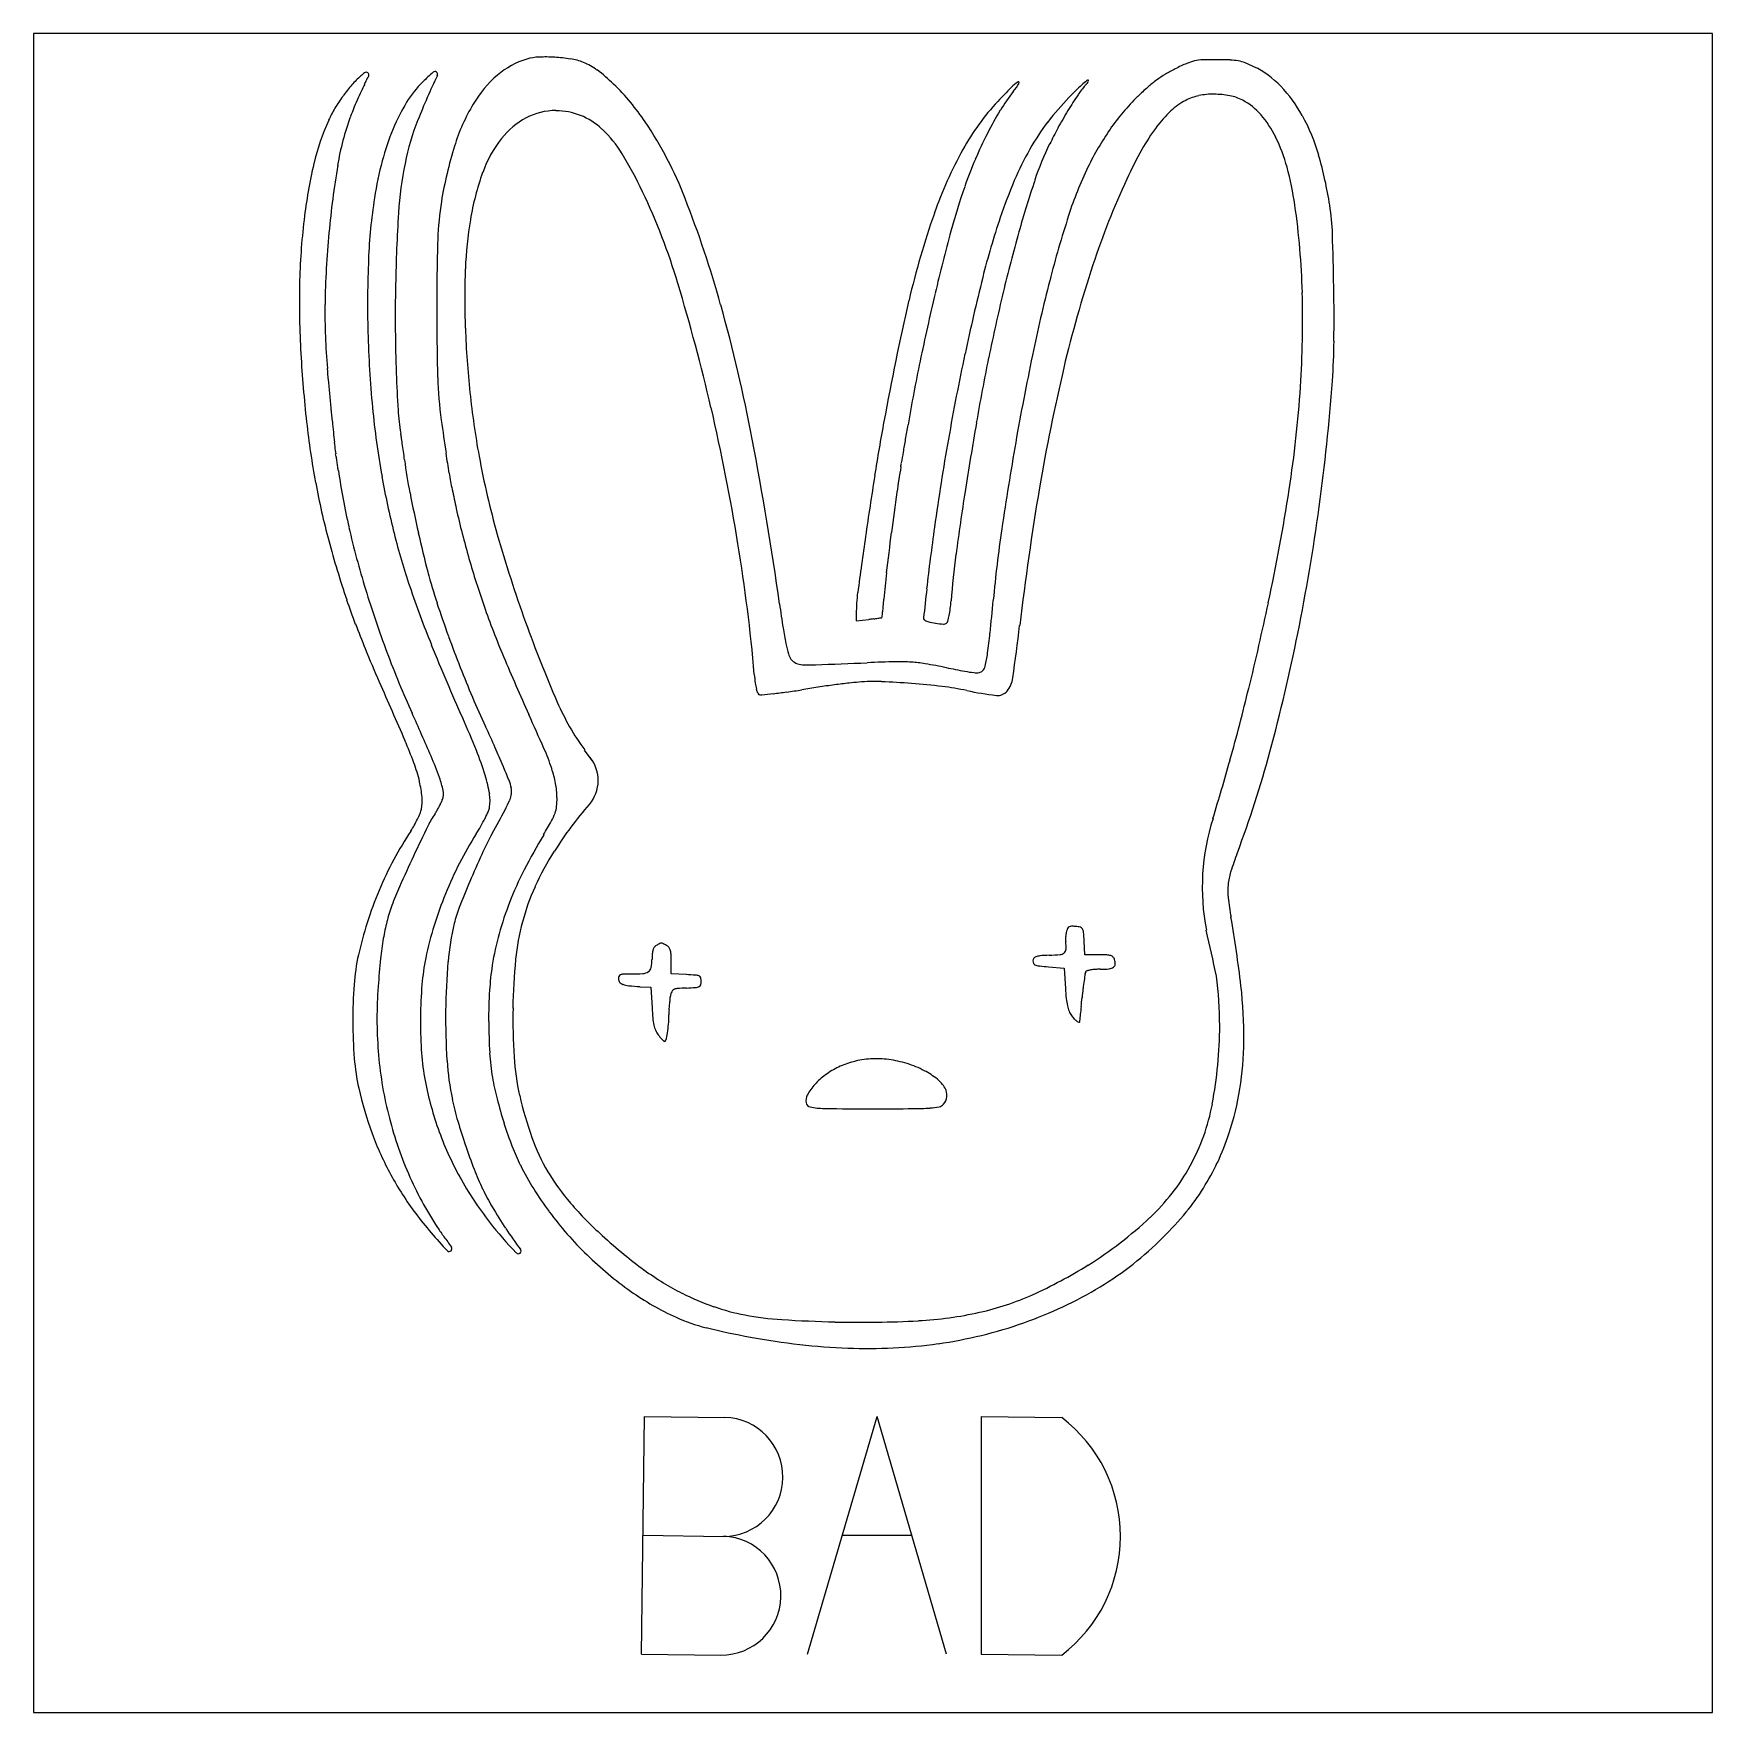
# Model space of a CAD drawing. Header units: millimetres. Extents: x 2792 to 2892, y 3920 to 4020.
import ezdxf

# ---------------------------------------------------------------- set-up
doc = ezdxf.new("R2010")
doc.units = ezdxf.units.MM
doc.header["$LTSCALE"] = 25.4
doc.layers.add('contorno', color=123, linetype='Continuous')

msp = doc.modelspace()

# ---------------------------------------------------------------- linework, layer by layer
at = {"color": 40, "true_color": 0xf8d731}
for p, q in [((2841.25, 3985.72), (2841.25, 3985.3)), ((2841.25, 3985.3), (2842, 3985.39))]:
    msp.add_line(p, q, dxfattribs=at)
at = {"color": 1}
msp.add_line((2825.52, 3976.99), (2825.07, 3977.6), dxfattribs=at)
for p, q in [((2854.87, 3965.41), (2854.82, 3966.23)), ((2855.71, 3965.41), (2854.87, 3965.41)), ((2830.23, 3964.28), (2830.23, 3965.05)), ((2831.13, 3964.23), (2830.23, 3964.28)), ((2852.7, 3964.69), (2853.64, 3964.62)), ((2853.64, 3964.62), (2853.71, 3963.4)), ((2828.37, 3963.51), (2829.01, 3963.48)), ((2829.01, 3963.48), (2829.09, 3962.26))]:
    msp.add_line(p, q)
at = {"color": 40, "linetype": 'Continuous', "true_color": 0xf8d731}
for p, q in [((2828.46, 3923.75), (2828.63, 3937.9)), ((2828.63, 3937.9), (2833.43, 3937.85)), ((2838.34, 3923.75), (2842.49, 3937.9)), ((2846.63, 3923.75), (2842.49, 3937.9)), ((2848.69, 3937.9), (2848.69, 3923.75)), ((2848.69, 3937.9), (2853.49, 3937.85)), ((2828.55, 3930.83), (2833.34, 3930.77)), ((2840.41, 3930.83), (2844.56, 3930.83)), ((2828.46, 3923.75), (2833.18, 3923.7)), ((2848.69, 3923.75), (2853.49, 3923.7))]:
    msp.add_line(p, q, dxfattribs=at)
at = {"color": 40, "true_color": 0xf8d731}
for centre, radius, start, end in [((2822.88, 4014.37), 4.56, 105.8458, 131.1008), ((2822.53, 4015.61), 3.28, 93.0304, 105.8458), ((2822.8, 4010.57), 8.32, 86.642, 93.0305), ((2822.78, 4010.33), 8.56, 80.2862, 86.6421), ((2823.48, 4014.4), 4.44, 69.8903, 80.2862), ((2823.95, 4015.69), 3.05, 52.5441, 69.8903), ((2818.77, 4008.93), 11.58, 46.1062, 52.5441), ((2863.73, 4011.07), 7.92, 116.0449, 120.8655), ((2867.04, 4004.3), 15.46, 113.2109, 116.0448), ((2861.94, 4016.19), 2.52, 102.3854, 113.2108), ((2862, 4015.94), 2.78, 92.2492, 102.3853), ((2862.72, 3997.64), 21.09, 89.9748, 92.2491), ((2862.72, 3997.67), 21.06, 87.8173, 89.9747), ((2863.39, 4015.44), 3.27, 79.285, 87.8172), ((2863.57, 4016.35), 2.35, 68.6781, 79.2849), ((2861.87, 4012.02), 7, 63.9817, 68.6781), ((2862.48, 4013.27), 5.61, 43.7665, 63.9817), ((2824.63, 4012.36), 7.23, 131.1009, 148.99), ((2817.28, 4007.38), 13.73, 39.9749, 46.1062), ((2852.2, 4015.37), 2.42, 122.7348, 135.1869), ((2845.96, 4020.44), 5.88, 322.1801, 328.1558), ((2850.91, 4017.37), 0.045, 328.1558, 122.7348), ((2863.9, 4007.05), 13.73, 132.2504, 134.2915), ((2858.22, 4014.15), 4.51, 137.5169, 146.3412), ((2870.84, 3999.41), 24.05, 131.2688, 132.2504), ((2853.42, 4018.54), 1.99, 317.5169, 322.1728), ((2855.06, 4017.39), 0.123, 90, 131.2688), ((2854.46, 4017.73), 0.683, 322.1727, 332.5213), ((2855.06, 4017.49), 0.0241, 353.8345, 89.9999), ((2854.89, 4017.51), 0.192, 332.5214, 353.8347), ((2863.65, 4011.41), 7.59, 126.4651, 131.5872), ((2862.99, 4012.3), 6.48, 120.8655, 126.4652), ((2860.56, 4011.43), 8.27, 28.6517, 43.7666), ((2817.43, 4007.5), 13.53, 33.7782, 39.9749), ((2859.79, 4006.73), 13.88, 136.7302, 151.3892), ((2880.69, 3987.06), 42.58, 135.1869, 136.7302), ((2859.95, 4009.58), 11.83, 142.1801, 148.7623), ((2864.6, 4006.03), 14.94, 135.6343, 143.0293), ((2878.44, 4000.68), 28.8, 146.3411, 148.5829), ((2871.09, 3999.68), 24.02, 134.2915, 135.6343), ((2868.05, 4006.4), 14.27, 134.6691, 144.9528), ((2868.55, 4005.89), 14.97, 131.5872, 134.6691), ((2828.14, 4010.25), 11.32, 148.99, 162.9228), ((2868.06, 4004.66), 21.32, 148.7623, 152.998), ((2878.72, 4000.51), 29.13, 148.5829, 150.9683), ((2857.5, 4009.75), 11.77, 16.1905, 28.6517), ((2808.82, 4001.75), 23.89, 21.3888, 33.7781), ((2870.98, 4003.17), 24.6, 152.998, 156.97), ((2864.96, 4005.76), 15.4, 143.0293, 150.2577), ((2867.71, 4006.62), 16.53, 150.9682, 154.6138), ((2869.36, 4005.48), 15.86, 144.9527, 154.4494), ((2841.99, 4006), 25.81, 162.9228, 170.447), ((2870.87, 4000.69), 26.51, 151.3892, 160.4239), ((2867.21, 4004.47), 17.99, 150.2576, 156.9018), ((2870.71, 4005.2), 19.87, 154.6138, 161.383), ((2873.45, 4002.13), 27.28, 156.97, 160.646), ((2876.12, 4002.25), 23.36, 154.4493, 162.0644), ((2846.14, 4006.46), 23.59, 8.7861, 16.1905), ((2882.59, 3998.91), 36.97, 160.646, 164.9466), ((2877.59, 4000.04), 29.27, 156.9017, 161.5153), ((2916.14, 3989.89), 67.8, 161.383, 164.0969), ((2769.88, 3986.5), 65.7, 15.5663, 21.3888), ((2889.96, 3993.9), 46.76, 160.4239, 167.029), ((2897.03, 3993.55), 49.77, 161.5152, 165.8009), ((2916.52, 3989.17), 65.82, 162.0643, 165.58), ((2854.8, 4007.79), 14.83, 2.1208, 8.7861), ((2971.78, 3974.93), 129.33, 164.9466, 166.6397), ((2933.13, 3985.05), 85.46, 164.0969, 166.5926), ((2727.7, 4003.09), 142.01, 0.8539, 2.1208), ((2966.44, 3975.98), 121.36, 165.8009, 168.0028), ((2947.3, 3981.26), 97.6, 165.5801, 168.257), ((2740.19, 4003.27), 129.52, 359.422, 0.8539), ((2738.66, 3977.8), 98.12, 10.7656, 15.5663), ((2998.98, 3968.79), 158.64, 167.0291, 169.6886), ((2984.06, 3972.01), 141.95, 166.6397, 168.3113), ((2958.87, 3978.92), 111.92, 166.5927, 168.6314), ((2988.62, 3971.27), 144.04, 168.0027, 170.0603), ((3024.64, 3965.18), 176.59, 168.2571, 169.9743), ((2831.18, 4002.36), 38.53, 355.8899, 359.422), ((2950.43, 3978.97), 107.61, 168.3114, 170.3687), ((3010.18, 3968.6), 164.27, 168.6314, 170.0099), ((2753.47, 4007.94), 116.44, 352.177, 355.8899), ((2992, 3970.06), 151.55, 169.6886, 170.9285), ((2629.96, 3957.13), 208.77, 8.0362, 10.7657), ((2130.94, 4117.76), 723.55, 350.25964, 350.32174), ((1809.5, 4172.58), 1049.63, 350.32174, 350.36872), ((3004.2, 3968.54), 159.86, 170.0603, 171.9632), ((3042.75, 3962.86), 197.33, 170.01, 171.2113), ((2008.83, 4138.73), 847.45, 350.21517, 350.25963), ((3021.16, 3965.8), 173.05, 169.9743, 171.6994), ((2879.56, 3987.93), 36.24, 169.6066, 172.0123), ((2821.76, 3998.53), 22.51, 349.6066, 350.2151), ((3074.6, 3956.87), 235.19, 170.9284, 171.8204), ((3056.48, 3963.1), 214.9, 172.0123, 172.6572), ((3022.09, 3966.06), 176.43, 171.2113, 172.4418), ((2747.06, 4008.82), 122.91, 348.6117, 352.177), ((3162.13, 3944.29), 323.62, 171.8204, 172.4191), ((3054.54, 3963.35), 212.95, 172.6572, 173.3099), ((2982.44, 3971.61), 137.88, 171.9631, 172.7479), ((2928.96, 3979.25), 79.88, 171.6993, 174.7743), ((2899.76, 3982.29), 53.03, 172.4417, 175.4541), ((2882.58, 3983.52), 39.8, 173.3099, 175.5702), ((2965.74, 3973.74), 121.05, 172.7479, 173.613), ((3586.76, 3904.22), 745.94, 173.61313, 173.74628), ((2936.18, 4000.36), 100.49, 188.0362, 188.8682), ((2850.87, 3985.72), 9.62, 172.4191, 180), ((2818.6, 3988.28), 24.35, 354.2316, 355.0588), ((2796.74, 3990.17), 46.29, 355.0588, 355.5701), ((2837.85, 3987.21), 9.08, 352.5313, 355.4541), ((2679.29, 4002.08), 170.83, 354.1146, 354.7744), ((2837.35, 4021.83), 36.73, 277.2718, 277.7281), ((2839.6, 4005.29), 20.05, 277.7279, 278.446), ((2832.69, 4051.84), 67.11, 278.446, 278.633), ((2842.75, 3985.55), 0.0534, 278.6331, 305.9644), ((2842.77, 3985.53), 0.0297, 305.9646, 354.0743), ((2730.95, 3997.14), 112.44, 354.0742, 354.2316), ((2845.38, 3985.46), 0.13, 173.7464, 227.4841), ((2845.63, 3985.74), 0.497, 227.484, 256.4883), ((2846.75, 3990.37), 5.26, 256.4883, 261.6257), ((2846.85, 3991.09), 5.99, 261.6257, 266.1292), ((2846.46, 3985.37), 0.263, 266.1292, 309.6902), ((2846.49, 3985.34), 0.222, 309.6902, 345.2663), ((2840.92, 3986.81), 5.98, 345.2663, 348.5431), ((2840.9, 3986.81), 6, 348.5432, 352.5312), ((2855.05, 3987.71), 18.38, 188.8682, 191.7945), ((2823.77, 3987.19), 25.58, 351.433, 354.1145), ((2758.05, 4006.61), 111.7, 344.896, 348.6116), ((2845.93, 3985.8), 9.06, 191.7946, 195.801), ((2838.12, 3983.59), 0.947, 195.801, 216.8628), ((2835.32, 3985.45), 13.91, 348.1891, 351.433), ((2837.98, 3983.49), 0.773, 216.8629, 244.7682), ((2838.09, 3983.72), 1.03, 244.7683, 267.247), ((2838.48, 3991.75), 9.07, 267.2471, 272.1133), ((2797.29, 5107.91), 1125.99, 272.11326, 272.27094), ((2846.5, 3866.91), 115.99, 91.4209, 92.271), ((2843.89, 3972.38), 10.48, 86.4679, 91.421), ((2844.06, 3975.19), 7.67, 80.3176, 86.4678), ((2838.35, 3941.69), 41.65, 78.5607, 80.3175), ((2862.66, 4061.85), 80.94, 258.5606, 259.3596), ((2848.78, 3987.98), 5.78, 259.3595, 264.8563), ((2848.4, 3983.78), 1.57, 264.8564, 276.7273), ((2848.55, 3982.55), 0.323, 276.7273, 315), ((2848.38, 3982.72), 0.563, 315, 348.1892), ((2803.36, 3994.38), 64.77, 339.3078, 344.896), ((2883.94, 3963.94), 21.37, 159.3077, 162.5772), ((2867.13, 3969.22), 3.75, 162.5772, 174.4216), ((2867.01, 3969.23), 3.63, 174.4216, 186.5412), ((2882.41, 3970.99), 19.13, 186.5412, 190.077), ((2799.68, 3956.29), 64.89, 6.4383, 10.077), ((2836.94, 3960.5), 27.4, 359.5076, 6.4383), ((2844.84, 3960.43), 19.5, 351.1392, 359.5076), ((2848.57, 3959.85), 15.72, 341.3027, 351.1392), ((2845.48, 3960.89), 18.99, 335.5253, 341.3027), ((2851.31, 3958.24), 12.57, 327.6567, 335.5253), ((2850.69, 3958.63), 13.31, 320.0409, 327.6566), ((2840.76, 3963.42), 22.23, 216.8002, 225.6311), ((2842.71, 3965.32), 23.73, 315.1006, 320.041), ((2845.64, 3962.4), 19.59, 301.1617, 315.1006), ((2840.34, 3962.99), 21.62, 225.631, 234.5761), ((2837.09, 3958.42), 16.01, 234.5761, 245.7797), ((2843.13, 3966.55), 24.44, 289.355, 301.1617), ((2834.83, 3953.41), 10.52, 245.7798, 256.109), ((2842.26, 3983.44), 41.45, 256.109, 259.8348), ((2842.38, 3968.68), 26.7, 278.0705, 289.355), ((2843.2, 3988.7), 46.8, 259.8348, 263.4869), ((2842.42, 3981.89), 39.95, 263.4869, 267.5994), ((2841.99, 3971.46), 29.5, 267.5994, 278.0704)]:
    msp.add_arc(centre, radius, start, end, dxfattribs=at)
at = {"color": 2, "true_color": 0xf1eb1f}
for centre, radius, start, end in [((2818.24, 4011.08), 9.34, 138.8197, 144.0275), ((2815.6, 4013.38), 5.84, 131.4151, 138.8197), ((2816.92, 4011.89), 7.83, 129.358, 131.415), ((2822.59, 4011.74), 11.97, 152.4699, 154.796), ((2800.32, 4023.35), 13.13, 332.4699, 334.2573), ((2806.69, 4020.28), 6.07, 334.2573, 335.3996), ((2820.13, 4012.71), 6.65, 135.0186, 148.4254), ((2847.96, 4002.45), 35.18, 154.1481, 158.8711), ((2825.96, 4006.89), 14.88, 131.7794, 135.0187), ((2818.52, 4010.87), 9.69, 144.0275, 149.1548), ((2832.41, 4007.11), 22.83, 156.2188, 157.6448), ((2832.65, 4007.01), 23.09, 154.796, 156.2187), ((2824.07, 4010.29), 11.27, 148.4254, 157.454), ((2822.13, 4009.49), 13.53, 155.4202, 167.0175), ((2816.57, 4012.04), 7.42, 149.1549, 155.4201), ((2826.99, 4009.63), 16.87, 160.1647, 170.4314), ((2821.16, 4011.74), 10.66, 157.6448, 160.1646), ((2830.45, 4009.22), 16.42, 158.8711, 168.2822), ((2827.07, 4009.04), 14.52, 157.4539, 165.3965), ((2839.56, 4005.48), 31.42, 167.0175, 173.1975), ((2863.03, 4003.56), 53.41, 170.4315, 174.7806), ((2835, 4006.98), 22.72, 165.3964, 171.0751), ((2835.32, 4008.21), 21.39, 168.2822, 176.2619), ((2844.82, 4005.43), 32.66, 171.075, 177.5344), ((2832.61, 4007.58), 16.29, 170.447, 178.4187), ((2847.63, 4004.51), 39.55, 173.1976, 178.7744), ((2901.28, 4003.9), 87.48, 176.2618, 179.0632), ((2866.46, 4003.25), 56.86, 174.7807, 179.0992), ((2968.37, 4003.83), 152.11, 178.4187, 179.962), ((2874.9, 4004.14), 62.76, 177.5344, 181.4962), ((2860.71, 4004.23), 52.63, 178.7744, 183.2756), ((2924.82, 4003.51), 111.03, 179.0631, 180.4545), ((2845.11, 4003.58), 35.51, 179.0992, 185.2442), ((2960.28, 4003.83), 144.02, 179.962, 181.6022), ((2878.44, 4004.23), 66.3, 181.4962, 185.3793), ((2906.31, 4003.36), 92.52, 180.4544, 182.0497), ((2885.39, 4005.64), 77.35, 183.2756, 186.3076), ((1218.02, 3854.24), 1598.42, 5.21918, 5.24416), ((-796.49, 3670.23), 3621.32, 5.20562, 5.21914), ((2891.16, 4002.82), 77.36, 182.0496, 183.6809), ((2839.44, 4000.45), 23.13, 181.6022, 187.9398), ((-853.99, 3665), 3679.06, 5.192, 5.20553), ((2857.65, 4002.58), 49.44, 186.3075, 190.5474), ((843.33, 3819.23), 1974.75, 5.17039, 5.19193), ((2918.42, 4006.99), 108.82, 185.1704, 185.5149), ((2860.99, 4002.59), 48.77, 185.3794, 190.2673), ((2827.34, 3998.72), 13.41, 183.6809, 189.6473), ((3169.06, 4046.43), 355.94, 187.9398, 188.2613), ((2885.92, 4003.86), 76.17, 185.5149, 185.965), ((2805.55, 3995.01), 8.69, 8.2595, 9.6472), ((2714.39, 3981.78), 100.81, 8.0291, 8.2594), ((2896.21, 4004.93), 86.52, 185.9649, 186.297), ((2812.79, 3995.73), 2.59, 186.297, 190.4805), ((2803.77, 3994.06), 6.58, 9.1061, 10.4805), ((2707.25, 3980.77), 108.02, 7.7762, 8.029), ((2688.29, 3978.18), 127.16, 7.5525, 7.7761), ((2866.89, 4002.55), 50.61, 188.2614, 189.6179), ((2766.59, 3988.1), 44.24, 8.7695, 9.1062), ((2761.4, 3987.3), 49.49, 8.4246, 8.7695), ((2761.27, 3987.28), 49.62, 8.0804, 8.4246), ((2848.65, 3999.68), 38.63, 188.0804, 193.1773), ((2848.3, 3999.4), 34.26, 187.5525, 190.8978), ((2853.87, 4001.87), 45.59, 190.5473, 194.9803), ((2863.6, 4003.06), 51.43, 190.2673, 194.1145), ((2846.17, 3999.04), 29.59, 189.6179, 191.5295), ((2871.72, 4004.25), 55.66, 191.5295, 192.7205), ((2887.08, 4006.86), 73.74, 190.8979, 192.7836), ((2871.1, 4004.11), 55.03, 192.7206, 195.9184), ((2867.82, 4004.17), 58.33, 193.1774, 196.9205), ((2855.57, 4001.04), 43.15, 194.1144, 198.5029), ((2886.38, 4006.71), 73.03, 192.7836, 194.6702), ((2862.84, 4004.28), 54.88, 194.9803, 198.8376), ((2844.92, 3995.85), 30.17, 194.6702, 198.3222), ((2865.05, 4002.39), 48.74, 195.9184, 199.4209), ((2872.32, 4005.54), 63.03, 196.9205, 200.5347), ((2868.53, 4005.38), 56.81, 198.5029, 202.2456), ((2855.11, 4001.64), 46.72, 198.8376, 200.7173), ((2897.2, 4013.17), 85.25, 198.3222, 199.7358), ((2873.45, 4005.35), 57.65, 199.4209, 202.6105), ((2859.37, 4003.25), 51.26, 200.7173, 202.4705), ((2879.21, 4006.71), 66.13, 199.7359, 201.446), ((2921.7, 4029.03), 118.72, 202.4705, 203.5122), ((2869.93, 4004.65), 60.48, 200.5346, 204.2626), ((2955.33, 4040.88), 150.6, 202.2456, 204.0534), ((2922.17, 4025.64), 110.42, 202.6104, 204.5715), ((2875.34, 4005.19), 61.97, 201.446, 203.2152), ((3750.27, 4389.51), 1022.31, 203.5122, 203.72579), ((2876.42, 4005.65), 63.15, 203.2152, 204.9597), ((2578.76, 3873.41), 258.9, 23.6448, 24.2626), ((2767.42, 3957.01), 55.18, 21.8849, 24.0534), ((2711.32, 3929.23), 121.42, 23.528, 24.5715), ((2793.83, 3969.15), 22.43, 20.0739, 23.7259), ((2734.52, 3939.61), 93.37, 24.1008, 24.9598), ((2799.37, 3969.99), 18.07, 19.3237, 23.6447), ((2802.22, 3970.99), 17.68, 16.8202, 21.885), ((2777.81, 3958.97), 45.94, 22.6408, 24.1009), ((2808.62, 3971.6), 15.3, 18.728, 23.528), ((2805.18, 3973.3), 10.35, 13.5614, 20.0739), ((2787.32, 3962.94), 35.64, 21.1605, 22.6407), ((2817.02, 3974.44), 6.43, 10.5867, 18.728), ((2808.68, 3974.14), 6.74, 5.5605, 13.5614), ((2811.58, 3974.27), 5.14, 10.292, 19.3238), ((2815.59, 3975), 1.07, 341.3049, 10.292), ((2809.52, 3973.19), 10.06, 10.2195, 16.8202), ((2817.63, 3974.67), 3.15, 12.3875, 21.1605), ((2819.75, 3975.14), 0.972, 352.0675, 12.3875), ((2818.61, 3974.74), 4.81, 0.4665, 10.5868), ((2813.19, 3974.58), 2.21, 347.218, 5.5606), ((2812.02, 3976.45), 4.91, 330.1324, 333.1462), ((2812.04, 3976.44), 4.89, 333.1463, 336.1631), ((2814.32, 3975.43), 2.4, 336.1631, 341.3048), ((2818.24, 3974.43), 1.19, 336.4235, 349.3748), ((2817.31, 3974.6), 2.13, 349.3748, 10.2195), ((2814.46, 3977.19), 6.66, 331.8553, 337.3901), ((2819.23, 3975.21), 1.5, 337.3901, 352.0675), ((2821.7, 3974.42), 1.71, 340.2033, 354.0708), ((2818.61, 3974.74), 4.82, 354.0708, 0.4665), ((2810.46, 3975.61), 5.11, 326.4173, 330.7546), ((2809.17, 3976.34), 6.59, 330.7546, 334.3413), ((2809.75, 3976.06), 5.95, 334.3413, 337.9935), ((2813.68, 3974.47), 1.71, 337.9935, 347.2179), ((2820.61, 3970.72), 5.42, 145.1421, 153.9142), ((2814.11, 3975.25), 2.5, 325.1421, 330.1324), ((2810.1, 3978.05), 10.1, 330.4863, 333.4894), ((2811.18, 3977.51), 8.9, 333.4894, 336.4235), ((2658.62, 4060.56), 183.4, 331.3534, 331.8553), ((2793.91, 3989.63), 33.4, 329.2671, 330.8943), ((2820.39, 3974.89), 3.1, 330.8942, 340.2033), ((2831.57, 3961.6), 20.22, 146.4173, 152.0273), ((2937.9, 3913.3), 136.01, 153.9142, 154.7622), ((2837.53, 3960.62), 22.4, 147.648, 152.7739), ((2809.41, 3978.44), 10.89, 327.648, 330.4863), ((2838.06, 3962.54), 21.07, 151.3534, 155.1525), ((2853.73, 3954.07), 36.18, 149.2671, 153.0595), ((2910.13, 3926.39), 105.3, 154.7622, 155.8552), ((2866.36, 3949.43), 52.25, 155.1524, 157.0802), ((2834.23, 3960.19), 23.24, 152.0273, 157.0818), ((2837.69, 3960.54), 22.57, 152.7739, 157.8705), ((2841.33, 3960.37), 22.28, 153.0595, 158.5126), ((2834.24, 3960.18), 23.25, 157.0819, 162.1355), ((2827.75, 3963.31), 15.03, 155.8551, 160.4533), ((2868.16, 3948.67), 54.21, 157.0802, 158.854), ((2824.43, 3964.49), 11.51, 160.4533, 165.4702), ((2837.66, 3960.55), 22.54, 157.8705, 162.9703), ((2824.73, 3965.47), 7.64, 158.854, 166.3816), ((2838.18, 3961.61), 18.89, 158.5125, 164.4702), ((2831.4, 3961.1), 20.26, 162.1355, 167.7379), ((2824.9, 3964.37), 11.99, 165.4703, 170.3356), ((2837.39, 3960.64), 22.26, 162.9703, 168.1187), ((2831.96, 3963.72), 15.08, 166.3816, 175.1369), ((2831.15, 3963.31), 18.33, 170.3355, 174.1401), ((2836.81, 3961.99), 17.47, 164.4701, 170.7875), ((2824.23, 3962.66), 12.93, 167.738, 175.7117), ((2873.55, 3958.96), 60.95, 174.1401, 175.6946), ((2828.04, 3962.61), 12.7, 168.1188, 175.3242), ((2856.19, 3961.66), 39.4, 175.1369, 179.4109), ((2833.27, 3962.56), 13.88, 170.7875, 176.959), ((2839.71, 3961.5), 28.45, 175.7118, 180.1335), ((2837.84, 3961.64), 25.14, 175.6946, 184.5214), ((2842.5, 3961.42), 27.21, 175.3242, 179.3996), ((2853.13, 3961.51), 33.78, 176.9589, 180.1354), ((2839.68, 3961.5), 28.42, 180.1336, 184.556), ((2842.84, 3961.42), 27.55, 179.3996, 183.4635), ((2856.32, 3961.66), 39.53, 179.411, 183.6868), ((2853.05, 3961.51), 33.69, 180.1355, 183.3111), ((2824.09, 3960.25), 12.78, 184.556, 192.5941), ((2836.09, 3961.51), 23.39, 184.5214, 193.8394), ((2829.72, 3960.63), 14.41, 183.4636, 190.0657), ((2832.71, 3960.13), 15.87, 183.6868, 192.1382), ((2832.71, 3960.33), 13.32, 183.3111, 189.6601), ((2834.47, 3961.47), 19.23, 190.0657, 199.4672), ((2832.58, 3962.15), 21.48, 192.594, 200.106), ((2834.23, 3960.59), 14.86, 189.6602, 194.627), ((2836.23, 3960.89), 19.48, 192.1382, 196.0454), ((2847.16, 3963.96), 28.22, 194.627, 197.7009), ((2835.21, 3961.29), 22.48, 193.8394, 203.3496), ((2849.51, 3964.71), 33.29, 196.0453, 198.6604), ((2846.55, 3963.77), 27.59, 197.7009, 200.7857), ((2829.58, 3961.05), 18.28, 200.106, 208.5831), ((2834.65, 3961.53), 19.42, 199.4672, 208.7973), ((2849.17, 3964.6), 32.93, 198.6604, 201.2842), ((2831.55, 3958.08), 11.54, 200.7858, 206.7006), ((2830.07, 3961.32), 18.84, 208.5831, 216.9219), ((2833.75, 3960.66), 20.89, 203.3497, 213.3984), ((2835.24, 3961.85), 20.09, 208.7973, 217.9646), ((2835.06, 3959.1), 17.79, 201.2842, 205.4454), ((2837.84, 3961.24), 18.58, 206.7007, 216.8002), ((2830.52, 3956.94), 12.76, 205.4454, 210.868), ((2845.99, 3966.19), 30.79, 210.8679, 213.6764), ((2834.57, 3964.7), 24.47, 216.9219, 223.7784), ((2832.55, 3959.87), 19.45, 213.3984, 215.3551), ((2837.08, 3963.29), 22.43, 217.9645, 224.2032), ((2845.8, 3966.06), 30.56, 213.6764, 216.5377), ((2838.81, 3964.31), 27.12, 215.355, 216.9607)]:
    msp.add_arc(centre, radius, start, end, dxfattribs=at)
at = {"color": 2, "linetype": 'Continuous', "true_color": 0xf1eb1f}
for centre, radius, start, end in [((2812.06, 4017.82), 0.163, 335.3996, 129.3845), ((2816.15, 4017.86), 0.163, 334.1481, 132.1051), ((2817, 3947.9), 0.164, 232.4068, 36.9236), ((2821.12, 3947.77), 0.163, 224.2032, 36.566)]:
    msp.add_arc(centre, radius, start, end, dxfattribs=at)
at = {"color": 1}
for centre, radius, start, end in [((2862.66, 4012.85), 3.89, 117.3444, 133.4533), ((2862.26, 4013.63), 3.01, 101.548, 117.3444), ((2862.59, 4012.03), 4.65, 90.1372, 101.5479), ((2862.59, 4012.04), 4.63, 78.7066, 90.137), ((2862.92, 4013.7), 2.94, 62.6556, 78.7065), ((2862.63, 4013.14), 3.57, 40.4851, 62.6557), ((2823.7, 4011.23), 4.55, 117.6462, 141.9247), ((2823.36, 4011.87), 3.83, 90, 117.6462), ((2823.36, 4011.8), 3.89, 67.8783, 90), ((2823.25, 4011.54), 4.18, 46.9142, 67.8783), ((2865.24, 4010.13), 7.64, 133.4533, 143.1749), ((2860.36, 4011.2), 6.56, 26.43, 40.4851), ((2821.28, 4009.43), 7.07, 31.5533, 46.9142), ((2868.56, 4007.65), 11.78, 143.1749, 150.9067), ((2857.56, 4009.81), 9.68, 15.0128, 26.43), ((2825.75, 4009.62), 7.16, 141.9246, 160.5591), ((2807.38, 4000.89), 23.38, 25.2532, 31.5532), ((2882.75, 3999.75), 28.02, 150.9067, 154.9532), ((2848.21, 4007.31), 19.36, 8.2123, 15.0127), ((2835.07, 4006.33), 17.05, 160.5591, 170.3036), ((2898.01, 3992.62), 44.86, 154.9532, 161.9757), ((2792.44, 3993.84), 39.9, 16.848, 25.2532), ((2840.31, 4005.43), 22.36, 170.3036, 177.825), ((2822.63, 4003.61), 45.21, 1.5747, 8.2123), ((2865.61, 4004.47), 47.68, 177.8251, 182.0945), ((2931.87, 3981.6), 80.48, 161.9757, 166.5095), ((2720.49, 3972.06), 115.07, 13.0337, 16.8481), ((2808.08, 4003.21), 59.76, 356.1904, 1.5747), ((2872.32, 4004.72), 54.39, 182.0945, 186.1421), ((2956, 3975.81), 105.28, 166.5096, 170.477), ((2795.56, 4004.05), 72.31, 351.3114, 356.1904), ((2871.43, 4004.62), 53.5, 186.1421, 190.2404), ((2707.88, 3969.14), 128.02, 9.3299, 13.0337), ((2866.08, 4003.66), 48.06, 190.2404, 195.9511), ((3025.62, 3964.13), 175.88, 170.477, 173.1785), ((2757.18, 4009.91), 111.13, 347.7756, 351.3114), ((2899.72, 4013.27), 83.05, 195.9512, 199.7425), ((2732.17, 3973.13), 103.4, 4.983, 9.3299), ((2644.78, 4034.26), 226.15, 346.4516, 347.7756), ((2897.06, 4012.32), 80.22, 199.7425, 203.3942), ((2708.25, 4002.1), 143.75, 351.9248, 353.1784), ((2847.22, 3983.16), 12.09, 184.983, 187.4274), ((2838.29, 3981.99), 3.08, 187.4274, 194.1822), ((2836.79, 3981.62), 1.54, 194.1823, 203.4694), ((2829.77, 4032.68), 52.14, 278.0857, 279.0893), ((2848.92, 3912.96), 69.11, 98.2791, 99.0893), ((2849.69, 3907.7), 74.43, 97.5127, 98.2791), ((2848.63, 3915.73), 66.33, 96.7514, 97.5127), ((2842.26, 3969.55), 12.13, 94.0731, 96.7515), ((2842.32, 3968.66), 13.03, 88.1097, 94.0731), ((2841.45, 3942.21), 39.48, 85.5007, 88.1096), ((2841.4, 3941.57), 40.13, 82.8801, 85.5007), ((2844.17, 3963.8), 17.73, 78.0539, 82.88), ((2851.75, 3999.61), 18.87, 258.0538, 263.4457), ((2849.68, 3981.57), 0.716, 263.4457, 321.017), ((2848.98, 3982.13), 1.61, 321.0171, 351.9248), ((2750.75, 4008.73), 117.14, 344.2857, 346.4516), ((2837.06, 3986.36), 14.84, 203.3942, 216.1331), ((2835.55, 3981.07), 0.177, 203.4694, 249.0063), ((2835.6, 3981.22), 0.332, 249.0065, 275.8641), ((2830.25, 4033.31), 52.69, 275.8641, 276.6005), ((2832.76, 4011.65), 30.89, 276.6004, 278.0858), ((2711.64, 4019.73), 157.77, 342.9725, 344.2857), ((2842.34, 3959.53), 22.56, 138.8577, 147.7092), ((2838.79, 3961.79), 18.36, 147.7556, 155.3168), ((2833.91, 3964.03), 12.98, 155.3168, 165.1196), ((2834.68, 3963.83), 13.78, 165.1196, 174.5383), ((2576.13, 3901.56), 293.33, 12.3191, 12.8645), ((2857.55, 3961.64), 36.76, 174.5382, 179.0665), ((2841.5, 3961.22), 21.4, 359.9046, 7.8468), ((2857.71, 3961.64), 36.91, 179.0665, 183.5975), ((2837.65, 3961.23), 25.25, 349.2529, 359.9046), ((2835.61, 3960.25), 14.77, 183.5975, 192.5773), ((2841.65, 3961.6), 20.95, 192.5773, 199.7189), ((2850.22, 3958.84), 12.46, 331.1817, 349.2528), ((2833.22, 3958.58), 12, 199.7189, 210.5587), ((2833.52, 3958.76), 12.35, 210.5586, 221.2169), ((2850.34, 3958.78), 12.33, 312.9962, 331.1817), ((2841.77, 3965.98), 23.32, 221.2168, 227.8406), ((2842.12, 3967.59), 24.38, 302.0789, 312.9962), ((2852.74, 3978.1), 39.67, 227.8406, 230.3508), ((2842.03, 3965.17), 22.88, 230.3508, 234.1409), ((2839.33, 3961.44), 18.27, 234.1409, 238.4078), ((2840.61, 3969.99), 27.21, 294.1575, 302.0788), ((2837.15, 3957.9), 14.12, 238.4077, 243.5849), ((2838.46, 3960.52), 17.05, 243.5849, 250.52), ((2844.96, 3960.31), 16.6, 282.6859, 294.1575), ((2836.88, 3956.06), 12.31, 250.52, 259.3715), ((2843.86, 3965.18), 21.59, 272.8996, 282.6859), ((2838.01, 3962.09), 18.45, 259.3715, 266.301), ((2841.55, 4016.84), 73.31, 266.301, 268.7855), ((2841.46, 4012.6), 69.08, 268.7855, 272.8996)]:
    msp.add_arc(centre, radius, start, end, dxfattribs=at)
at = {"color": 1, "linetype": 'Continuous'}
for centre, radius, start, end in [((2823.7, 3975.79), 2.18, 319.3117, 38.9914), ((2875.31, 3969.43), 13.45, 162.2353, 190.9637)]:
    msp.add_arc(centre, radius, start, end, dxfattribs=at)
for centre, radius, start, end in [((2854.08, 3966.79), 0.317, 90.974, 117.8271), ((2854.11, 3964.94), 2.17, 84.4795, 90.9739), ((2829.64, 3965.89), 0.213, 90.5963, 117.4562), ((2829.64, 3965.89), 0.221, 64.4141, 90.5963), ((2856.33, 3966.27), 2.61, 175.0169, 178.6661), ((2854.82, 3966.3), 1.1, 178.6662, 185.6376), ((2850.15, 3965.84), 3.6, 358.2199, 5.6376), ((2856.43, 3966.26), 2.72, 171.4004, 175.0169), ((2855.35, 3966.42), 1.62, 166.0666, 171.4003), ((2854.52, 3966.63), 0.765, 152.5604, 166.0666), ((2854.03, 3966.88), 0.215, 117.8272, 152.5603), ((2854.15, 3965.34), 1.77, 75.2117, 84.4794), ((2854.55, 3966.85), 0.205, 30.1161, 75.2117), ((2854.33, 3966.72), 0.459, 4.9865, 30.116), ((2839.59, 3965.44), 15.26, 2.9857, 4.9865), ((2826.56, 3965.13), 2.52, 348.8636, 360), ((2833.45, 3965.13), 4.36, 175.575, 180), ((2830.21, 3965.38), 1.11, 163.3536, 175.5751), ((2829.68, 3965.54), 0.566, 145.2497, 163.3536), ((2829.52, 3965.65), 0.367, 120.2185, 145.2497), ((2831.8, 3961.73), 4.9, 117.4561, 120.2186), ((2827.39, 3961.19), 5.42, 61.845, 64.414), ((2829.74, 3965.58), 0.447, 38.8432, 61.8451), ((2829.72, 3965.57), 0.47, 16.6876, 38.8431), ((2829.14, 3965.39), 1.08, 3.3893, 16.6876), ((2823.39, 3965.05), 6.84, 0, 3.3892), ((2852.06, 3965.05), 0.286, 147.5807, 180), ((2852.01, 3965.08), 0.225, 108.7832, 147.5807), ((2852.26, 3964.35), 0.996, 94.2467, 108.7833), ((2853.55, 3946.99), 18.41, 92.5082, 94.2468), ((2852.22, 3977.33), 11.96, 272.5083, 275.6644), ((2853.35, 3965.87), 0.449, 275.6643, 309.7058), ((2853.46, 3965.74), 0.276, 309.7058, 358.2199), ((2855.71, 3954.85), 10.56, 87.4822, 89.9999), ((2856.13, 3964.43), 0.973, 73.0054, 87.4822), ((2856.32, 3965.05), 0.324, 43.694, 73.0054), ((2856.28, 3965.01), 0.379, 17.6088, 43.694), ((2855.91, 3964.89), 0.767, 356.2672, 17.6087), ((2827.43, 3963.98), 0.349, 155.0722, 180), ((2827.27, 3964.05), 0.172, 112.7783, 155.0721), ((2827.41, 3963.71), 0.545, 93.0974, 112.7783), ((2827.78, 3956.9), 7.36, 90.1647, 93.0974), ((2827.73, 3976.53), 12.26, 270.1648, 273.8078), ((2828.49, 3964.99), 0.698, 273.8078, 303.2011), ((2828.67, 3964.72), 0.373, 303.2011, 348.8636), ((2830.24, 3945.59), 18.66, 85.5663, 87.2728), ((2831.63, 3963.57), 0.635, 65.8851, 85.5662), ((2831.82, 3963.98), 0.179, 18.1387, 65.8851), ((2852.06, 3965.05), 0.287, 180, 212.1562), ((2852.02, 3965.02), 0.24, 212.1561, 248.9624), ((2852.29, 3965.71), 0.978, 248.9625, 263.6449), ((2853.89, 3980.14), 15.49, 263.645, 265.6013), ((2876.25, 3960.85), 21.64, 170.8585, 171.9345), ((2855.18, 3964.23), 0.308, 148.2825, 170.8585), ((2855.03, 3964.33), 0.136, 105.4206, 148.2826), ((2855.61, 3962.23), 2.31, 99.9905, 105.4207), ((2855.68, 3961.85), 2.7, 94.2159, 99.9905), ((2855.78, 3960.44), 4.11, 90, 94.2158), ((2855.78, 3970.47), 5.92, 270, 275.1179), ((2856.26, 3965.14), 0.566, 275.1179, 303.7617), ((2856.45, 3964.86), 0.228, 303.7618, 356.2671), ((2827.39, 3963.98), 0.306, 180, 219.7323), ((2827.49, 3964.06), 0.438, 219.7323, 250.1148), ((2827.87, 3965.11), 1.55, 250.1147, 263.9221), ((2829.19, 3977.57), 14.08, 263.9221, 266.646), ((2831.57, 3962.67), 1.42, 157.6172, 168.6901), ((2830.48, 3963.12), 0.242, 116.5651, 157.6172), ((2830.63, 3962.81), 0.585, 94.7131, 116.565), ((2831.92, 3947.13), 16.32, 92.7506, 94.7131), ((2830.29, 3981.07), 17.66, 272.7507, 274.5158), ((2831.64, 3964.08), 0.618, 274.5159, 294.4946), ((2831.82, 3963.68), 0.178, 294.4946, 342.1288), ((2831.36, 3963.83), 0.658, 359.9999, 18.1387), ((2831.35, 3963.83), 0.666, 342.1289, 0), ((2867.35, 3964.23), 13.67, 183.4534, 185.9908), ((2880.06, 3960.59), 25.46, 173.6657, 174.892), ((2870.73, 3961.63), 16.07, 171.9345, 173.6657), ((2842.93, 3963.07), 13.87, 183.3664, 185.8802), ((2839.3, 3961.72), 9.22, 175.5014, 177.476), ((2836.73, 3961.83), 6.64, 177.4759, 180), ((2838.57, 3961.77), 8.48, 173.5016, 175.5014), ((2832.73, 3962.44), 2.61, 168.6901, 173.5015), ((2857.54, 3963.2), 3.8, 185.9909, 192.5628), ((2855.89, 3962.83), 2.11, 192.5628, 201.6799), ((2298.98, 4012.28), 557.92, 354.8158, 354.8628), ((1811.46, 4056.11), 1047.4, 354.86272, 354.89205), ((2832.84, 3962.03), 3.73, 185.8801, 192.5628), ((2831.2, 3961.67), 2.05, 192.5629, 201.912), ((2824.53, 3961.69), 5.55, 350.2995, 355.6868), ((2822.62, 3961.83), 7.47, 355.6869, 0), ((2854.99, 3962.47), 1.14, 201.6798, 216.1638), ((2856.18, 3963.34), 2.62, 216.1638, 222.1625), ((2855, 3962.27), 1.02, 222.1624, 234.2991), ((2854.56, 3961.66), 0.271, 234.299, 260.517), ((2854.52, 3961.44), 0.0489, 260.517, 351.879), ((-302, 4248.27), 3169.58, 354.80845, 354.81578), ((2854.01, 3961.51), 0.562, 351.8788, 354.8083), ((2830.37, 3961.33), 1.15, 201.9121, 216.3411), ((2832.3, 3962.75), 3.54, 216.3412, 219.4024), ((2831.32, 3961.95), 2.28, 219.4025, 223.6677), ((2831.31, 3961.94), 2.26, 223.6677, 227.1625), ((2829.82, 3960.34), 0.0779, 227.1626, 267.1217), ((2829.82, 3960.35), 0.0947, 267.1216, 346.2513), ((2824.03, 3961.77), 6.06, 346.2514, 350.2995), ((2842.4, 3954.25), 4.97, 93.3554, 105.3902), ((2842.45, 3953.36), 5.86, 82.7159, 93.3554), ((2842.41, 3953.08), 6.14, 72.3268, 82.7159), ((2841.9, 3954.83), 4.23, 125.9925, 137.5267), ((2842.25, 3954.36), 4.82, 115.1845, 125.9926), ((2842.53, 3953.75), 5.49, 105.3902, 115.1846), ((2842.39, 3953.01), 6.22, 62.0377, 72.3268), ((2842.72, 3953.64), 5.51, 52.3636, 62.0377), ((2840.96, 3955.7), 2.95, 137.5266, 152.6418), ((2844.99, 3956.58), 1.79, 30.0283, 52.3636), ((2845.79, 3957.04), 0.867, 355.2998, 30.0282), ((2838.98, 3956.72), 0.725, 152.6417, 189.4588), ((2838.57, 3956.65), 0.31, 189.4587, 258.359), ((2839.37, 3960.53), 4.27, 258.359, 269.5153), ((2842.25, 4300.29), 344.05, 269.5153, 270), ((2842.25, 4390.8), 434.56, 270, 270.3168), ((2844.55, 3973.82), 17.57, 270.3168, 273.5602), ((2845.39, 3960.42), 4.14, 273.5602, 281.1638), ((2846.09, 3956.84), 0.488, 281.1638, 317.8554), ((2845.87, 3957.03), 0.784, 317.8552, 355.2998)]:
    msp.add_arc(centre, radius, start, end)
at = {"color": 40, "linetype": 'Continuous', "true_color": 0xf8d731}
for centre, radius, start, end in [((2833.34, 3934.31), 3.54, 270, 88.6686), ((2848.08, 3930.77), 8.91, 307.4159, 52.5841), ((2833.22, 3927.24), 3.54, 269.3643, 87.9728)]:
    msp.add_arc(centre, radius, start, end, dxfattribs=at)
at = {"layer": 'contorno', "linetype": 'Continuous'}
for p, q in [((2892.25, 4020.28), (2792.25, 4020.28)), ((2792.25, 4020.28), (2792.25, 3920.28)), ((2892.25, 3920.28), (2892.25, 4020.28)), ((2792.25, 3920.28), (2892.25, 3920.28))]:
    msp.add_line(p, q, dxfattribs=at)

doc.saveas('drawing.dxf')
